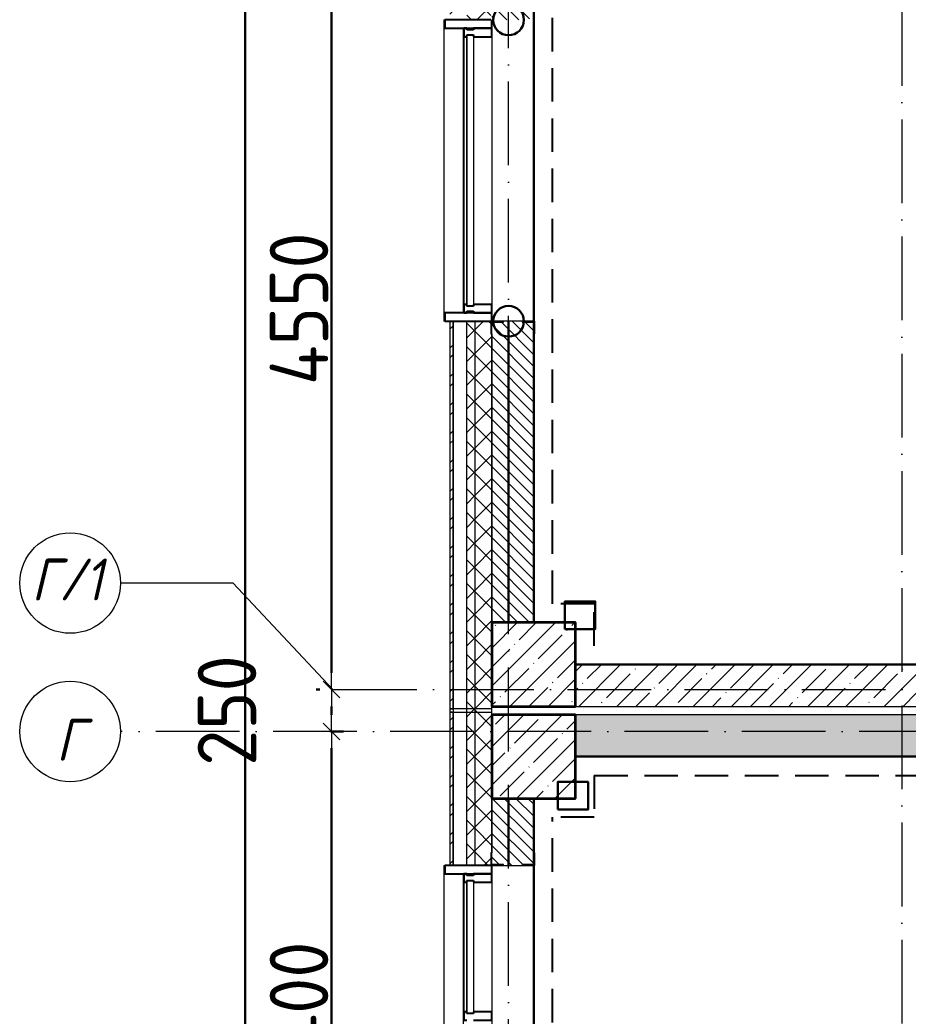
# Model space of a CAD drawing. Header units: millimetres. Extents: x -213536 to 1564669, y -45299 to 942238.
# Drawn here: x 427773 to 433079, y 434735 to 440685 of the extents above; entities that cross this region are included whole.
import ezdxf

# ---------------------------------------------------------------- set-up
doc = ezdxf.new("R2010")
doc.units = ezdxf.units.MM
for name, pattern in [('50_200_ШТРИХ_1Т_ш5_п1_п1_', [700, 500, -100, 0, -100]), ('Штрих короткий', [300, 150, -150]), ('Штриховая _2 мм - 1 мм_', [300, 200, -100])]:
    doc.linetypes.add(name, pattern=pattern)
for name, color, linetype, lineweight in [('0-1', 7, 'Continuous', 5), ('0-2', 7, 'Continuous', 9), ('2.1) ПГП окна 2.8 м', 5, 'Continuous', 30), ('3) ЖБ 4м', 3, 'Continuous', 30), ('3.1) ЖБ окна 1.2 м', 102, 'Continuous', 30), ('4) Метл уголки', 6, 'Continuous', 30), ('5) Швы', 2, 'Continuous', 30), ('Импосты витража', 7, 'Continuous', 9), ('Импосты витража-1', 7, 'Continuous', 25), ('Несущие колонны', 7, 'Continuous', 9), ('Несущие колонны-1', 7, 'Continuous', 35), ('Обобщенные модели', 7, 'Continuous', 9), ('Общие ребра', 7, 'Continuous', 9), ('Окна', 7, 'Continuous', 9), ('Оси', 7, 'Continuous', 9), ('Оси-1', 7, 'Continuous', 20), ('Оси-2', 7, '50_200_ШТРИХ_1Т_ш5_п1_п1_', 9), ('Остекление-1', 7, 'Continuous', 9), ('Перемычка-1', 7, 'Штрих короткий', 9), ('Размеры', 7, 'Continuous', 15), ('Стены', 7, 'Continuous', 9), ('Стены-1', 7, 'Continuous', 13), ('Штриховка разреза-1', 7, 'Continuous', 9)]:
    doc.layers.add(name, color=color, linetype=linetype, lineweight=lineweight)
doc.layers.add('СТ-1_1', color=7, linetype='Штриховая _2 мм - 1 мм_', lineweight=90, true_color=0x888888)
doc.layers.get('0-2').off()
doc.styles.add('ISOCPEUR_I_1', font='isocpeui.ttf', dxfattribs={"width": 0.85, "height": 2.5})
doc.styles.add('СПДС', font='isocpeur.ttf', dxfattribs={"width": 0.9})
doc.dimstyles.new('Размера А3', dxfattribs={"dimtxt": 200, "dimasz": 100, "dimexe": 70, "dimexo": 100, "dimgap": 20, "dimtad": 1, "dimdec": 0, "dimrnd": 10, "dimzin": 0, "dimdsep": 46, "dimtxsty": 'СПДС', "dimblk": 'ARROWHEAD_6', "dimcen": 1, "dimclrd": 256, "dimclre": 256, "dimclrt": 256, "dimazin": 0, "dimtfac": 1, "dimtdec": 0, "dimtmove": 2, "dimatfit": 3, "dimfxl": 1, "dimtolj": 1, "dimtzin": 0, "dimarcsym": 0})
pattern_1 = [(135, (0, 0), (-35.35534, -35.35534), [])]
pattern_2 = [(45, (0, 0), (-70.71068, 70.71068), []), (135, (0, 0), (-70.71068, -70.71068), [])]
pattern_3 = [(45, (0, 0), (-114.04925, 114.04925), []), (45, (114.05, 0), (-114.04925, 114.04925), [201.612, -40.322, 3.353, -36.97])]
pattern_4 = [(45, (0, 0), (-85.5366, 85.5366), []), (45, (57.02, 0), (-85.5366, 85.5366), [])]

# ---------------------------------------------------------------- blocks, each defined once
blk = doc.blocks.new('Ось сетки - Круг_Ø6_00__ISO-2_5_0_9K_-16731441-АИ2_03_План отделки стен 3-го этажа _Часть 2_')
at = {"layer": 'Оси-1'}
blk.add_circle((0, 0), 3, dxfattribs=at)
blk = doc.blocks.new('ARROWHEAD_6')
at = {"color": 0, "linetype": 'Continuous'}
for p, q in [((0, 0), (-1, 0)), ((-0.5, -0.5), (0.5, 0.5))]:
    blk.add_line(p, q, dxfattribs=at)
blk = doc.blocks.new('*D4691')
at = {"layer": 'Defpoints', "color": 0, "transparency": 16777216}
for p in [(429529.1, 436435.4), (429635.2, 436435.4), (429529.1, 433035.4)]:
    blk.add_point(p, dxfattribs=at)
at = {"layer": 'Размеры', "lineweight": -2, "transparency": 16777216}
for p, q in [((429629.1, 436435.4), (429705.2, 436435.4)), ((429635.2, 433135.4), (429635.2, 436335.4)), ((429629.1, 433035.4), (429705.2, 433035.4))]:
    blk.add_line(p, q, dxfattribs=at)
at = {"layer": 'Размеры', "lineweight": -2, "transparency": 16777216, "xscale": 100, "yscale": 100, "zscale": 100}
for p, rotation in [((429635.2, 436435.4), 90), ((429635.2, 433035.4), 270)]:
    blk.add_blockref('ARROWHEAD_6', p, dxfattribs=dict(at, rotation=rotation))
at = {"layer": 'Размеры', "transparency": 16777216, "insert": (429440.2, 434735.4), "char_height": 350, "width": 2.564, "attachment_point": 5, "rotation": 90, "style": 'СПДС'}
blk.add_mtext('\\A1;3400', dxfattribs=at)
blk = doc.blocks.new('*D4692')
at = {"layer": 'Defpoints', "color": 0, "transparency": 16777216}
for p in [(429635.2, 436685.4), (429643.3, 436685.4), (429529.1, 436435.4)]:
    blk.add_point(p, dxfattribs=at)
at = {"layer": 'Размеры', "lineweight": -2, "transparency": 16777216}
for p, q in [((429543.3, 436685.4), (429565.2, 436685.4)), ((429635.2, 436535.4), (429635.2, 436585.4)), ((429629.1, 436435.4), (429705.2, 436435.4))]:
    blk.add_line(p, q, dxfattribs=at)
at = {"layer": 'Размеры', "lineweight": -2, "transparency": 16777216, "xscale": 100, "yscale": 100, "zscale": 100}
for p, rotation in [((429635.2, 436685.4), 90), ((429635.2, 436435.4), 270)]:
    blk.add_blockref('ARROWHEAD_6', p, dxfattribs=dict(at, rotation=rotation))
at = {"layer": 'Размеры', "transparency": 16777216, "insert": (429010.2, 436560.4), "char_height": 350, "width": 1.866, "attachment_point": 5, "rotation": 90, "style": 'СПДС'}
blk.add_mtext('\\A1;250', dxfattribs=at)
blk = doc.blocks.new('*D4693')
at = {"layer": 'Defpoints', "color": 0, "transparency": 16777216}
for p in [(429529.1, 441235.4), (429635.2, 441235.4), (429643.3, 436685.4)]:
    blk.add_point(p, dxfattribs=at)
at = {"layer": 'Размеры', "lineweight": -2, "transparency": 16777216}
for p, q in [((429629.1, 441235.4), (429705.2, 441235.4)), ((429635.2, 436785.4), (429635.2, 441135.4)), ((429543.3, 436685.4), (429565.2, 436685.4))]:
    blk.add_line(p, q, dxfattribs=at)
at = {"layer": 'Размеры', "lineweight": -2, "transparency": 16777216, "xscale": 100, "yscale": 100, "zscale": 100}
for p, rotation in [((429635.2, 441235.4), 90), ((429635.2, 436685.4), 270)]:
    blk.add_blockref('ARROWHEAD_6', p, dxfattribs=dict(at, rotation=rotation))
at = {"layer": 'Размеры', "transparency": 16777216, "insert": (429440.2, 438960.4), "char_height": 350, "width": 2.564, "attachment_point": 5, "rotation": 90, "style": 'СПДС'}
blk.add_mtext('\\A1;4550', dxfattribs=at)
blk = doc.blocks.new('*D4702')
at = {"layer": 'Defpoints', "color": 0, "transparency": 16777216}
for p in [(429013.2, 474685.4), (429119.2, 474685.4), (429013.2, 425235.4)]:
    blk.add_point(p, dxfattribs=at)
at = {"layer": 'Размеры', "lineweight": -2, "transparency": 16777216}
for p, q in [((429113.2, 474685.4), (429189.2, 474685.4)), ((429119.2, 425335.4), (429119.2, 474585.4)), ((429113.2, 425235.4), (429189.2, 425235.4))]:
    blk.add_line(p, q, dxfattribs=at)
at = {"layer": 'Размеры', "lineweight": -2, "transparency": 16777216, "xscale": 100, "yscale": 100, "zscale": 100}
for p, rotation in [((429119.2, 474685.4), 90), ((429119.2, 425235.4), 270)]:
    blk.add_blockref('ARROWHEAD_6', p, dxfattribs=dict(at, rotation=rotation))
at = {"layer": 'Размеры', "transparency": 16777216, "insert": (428924.2, 449960.4), "char_height": 350, "width": 3.261, "attachment_point": 5, "rotation": 90, "style": 'СПДС'}
blk.add_mtext('\\A1;49450', dxfattribs=at)
blk = doc.blocks.new('BSC_Колонна _Прямоугольная - 500х500-V41-АИ2_03_План отделки стен 3-го этажа _Часть 2_')
at = {"layer": 'Несущие колонны'}
h = blk.add_hatch(dxfattribs=at)
h.set_pattern_fill('FP_49', color=256, style=0, pattern_type=2)
h.set_pattern_definition([(45, (-150, -11600), (-114.0493, 114.0493), []), (45, (-35.95, -11600), (-114.0493, 114.0493), [201.612, -40.322, 3.353, -36.97])])
h.paths.add_polyline_path([(-250, -250), (250, -250), (250, 250), (-250, 250)], flags=0)
at = {"layer": 'Несущие колонны-1'}
for p, q in [((250, 250), (-250, 250)), ((-250, 250), (-250, -250)), ((250, -250), (250, 250)), ((-250, -250), (250, -250))]:
    blk.add_line(p, q, dxfattribs=at)
blk = doc.blocks.new('Проем_Дверь_Прямоугольный - 1800х2700h_оконные проемы-25805030-АИ2_03_План отделки стен 3-го этажа _Часть 2_')
at = {"layer": 'Перемычка-1'}
for p, q in [((900, 125), (-900, 125)), ((900, -125), (-900, -125))]:
    blk.add_line(p, q, dxfattribs=at)
blk = doc.blocks.new('BSC_Колонна _Прямоугольная - 500х500-V158-АИ2_03_План отделки стен 3-го этажа _Часть 2_')
at = {"layer": 'Несущие колонны'}
h = blk.add_hatch(dxfattribs=at)
h.set_pattern_fill('FP_147', color=256, style=0, pattern_type=2)
h.set_pattern_definition([(45, (-150, -11050), (-114.0493, 114.0493), []), (45, (-35.95, -11050), (-114.0493, 114.0493), [201.612, -40.322, 3.353, -36.97])])
h.paths.add_polyline_path([(-250, -250), (250, -250), (250, 250), (-250, 250)], flags=0)
at = {"layer": 'Несущие колонны-1'}
for p, q in [((250, 250), (-250, 250)), ((-250, 250), (-250, -250)), ((250, -250), (250, 250)), ((-250, -250), (250, -250))]:
    blk.add_line(p, q, dxfattribs=at)
blk = doc.blocks.new('Прямоугольный импост - Импост структурный с накладкой - 150мм-25647633-АИ2_03_План отделки стен 3-го этажа _Часть 2_')
at = {"layer": 'Импосты витража-1'}
for p, q in [((-25, 0), (-25, 17)), ((-25, 17), (25, 17)), ((-15, 0), (-25, 0)), ((-15, -40), (-15, 0)), ((25, 17), (25, 0)), ((-25, -150), (-25, -40)), ((-25, -40), (-15, -40)), ((25, -40), (25, -150)), ((25, -150), (-25, -150))]:
    blk.add_line(p, q, dxfattribs=at)
blk = doc.blocks.new('PNS_Панель прямоугольная1 - Нр_Стекло - 40мм-25259299-АИ2_03_План отделки стен 3-го этажа _Часть 2_')
at = {"layer": 'Остекление-1'}
for p, q in [((-387.5, 40), (387.5, 40)), ((-397.5, 0), (397.5, 0)), ((387.5, 0), (-387.5, 0))]:
    blk.add_line(p, q, dxfattribs=at)
blk = doc.blocks.new('Прямоугольный импост - Импост структурный с накладкой - 150мм-25647642-АИ2_03_План отделки стен 3-го этажа _Часть 2_')
at = {"layer": 'Импосты витража'}
for p, q in [((27275, -100), (28050, -100)), ((27275, -267), (28050, -267))]:
    blk.add_line(p, q, dxfattribs=at)
blk = doc.blocks.new('Прямоугольный импост - Импост структурный с накладкой - 150мм-25647644-АИ2_03_План отделки стен 3-го этажа _Часть 2_')
at = {"layer": 'Импосты витража-1'}
for p, q in [((-25, 0), (-25, 17)), ((-25, 17), (25, 17)), ((-15, 0), (-25, 0)), ((-15, -40), (-15, 0)), ((25, 0), (15, 0)), ((15, 0), (15, -40)), ((25, 17), (25, 0)), ((-25, -150), (-25, -40)), ((-25, -40), (-15, -40)), ((15, -40), (25, -40)), ((25, -40), (25, -150)), ((25, -150), (-25, -150))]:
    blk.add_line(p, q, dxfattribs=at)
blk = doc.blocks.new('Прямоугольный импост - Откос НВФ_50х280 мм-25993838-АИ2_03_План отделки стен 3-го этажа _Часть 2_')
at = {"layer": 'Импосты витража-1'}
for p, q in [((0, 130), (-50, 130)), ((-50, 130), (-50, -150)), ((0, -144), (0, 130)), ((-50, -150), (0, -150))]:
    blk.add_line(p, q, dxfattribs=at)
blk = doc.blocks.new('PNS_Панель прямоугольная1 - Нр_Стекло - 40мм-25293744-АИ2_03_План отделки стен 3-го этажа _Часть 2_')
at = {"layer": 'Остекление-1'}
for p, q in [((-800, 40), (800, 40)), ((-810, 0), (810, 0)), ((800, 0), (-800, 0))]:
    blk.add_line(p, q, dxfattribs=at)
blk = doc.blocks.new('Прямоугольный импост - Импост структурный с накладкой - 150мм-25651488-АИ2_03_План отделки стен 3-го этажа _Часть 2_')
at = {"layer": 'Импосты витража'}
for p, q in [((41650, -100), (43250, -100)), ((41650, -267), (43250, -267))]:
    blk.add_line(p, q, dxfattribs=at)
blk = doc.blocks.new('Прямоугольный импост - Импост структурный с накладкой - 150мм-25651501-АИ2_03_План отделки стен 3-го этажа _Часть 2_')
at = {"layer": 'Импосты витража-1'}
for p, q in [((-25, 0), (-25, 17)), ((-25, 17), (25, 17)), ((-15, 0), (-25, 0)), ((-15, -40), (-15, 0)), ((25, 0), (15, 0)), ((15, 0), (15, -40)), ((25, 17), (25, 0)), ((-25, -150), (-25, -40)), ((-25, -40), (-15, -40)), ((15, -40), (25, -40)), ((25, -40), (25, -150)), ((25, -150), (-25, -150))]:
    blk.add_line(p, q, dxfattribs=at)
blk = doc.blocks.new('Прямоугольный импост - Откос НВФ_50х280 мм-25995271-АИ2_03_План отделки стен 3-го этажа _Часть 2_')
at = {"layer": 'Импосты витража-1'}
for p, q in [((-50, 130), (0, 130)), ((-50, -150), (-50, 130)), ((0, 130), (0, -144)), ((0, -150), (-50, -150))]:
    blk.add_line(p, q, dxfattribs=at)
blk = doc.blocks.new('Прямоугольный импост - Откос НВФ_50х280 мм-25995273-АИ2_03_План отделки стен 3-го этажа _Часть 2_')
at = {"layer": 'Импосты витража-1'}
for p, q in [((0, 130), (-50, 130)), ((-50, 130), (-50, -150)), ((0, -144), (0, 130)), ((-50, -150), (0, -150))]:
    blk.add_line(p, q, dxfattribs=at)
blk = doc.blocks.new('Фахверк_СКБ_Уголок - 250_2700-27497298-АИ2_03_План отделки стен 3-го этажа _Часть 2_')
at = {"layer": 'Обобщенные модели'}
for p, q in [((200, 181), (125, 181)), ((125, 181), (125, 106)), ((200, 175), (200, 181)), ((131, 106), (131, 175)), ((131, 175), (200, 175)), ((125, 106), (131, 106)), ((131, -6), (125, -6)), ((125, -6), (125, -81)), ((131, -75), (131, -6)), ((125, -81), (200, -81)), ((200, -75), (131, -75)), ((200, -81), (200, -75))]:
    blk.add_line(p, q, dxfattribs=at)
blk = doc.blocks.new('Стены 5 - Стены 4-30145060-АИ2_03_План отделки стен 3-го этажа _Часть 2_')
at = {"layer": 'Стены-1'}
for p, q in [((-1843.5, 41030.2), (-1843.5, 41010.2)), ((-1593.5, 41030.2), (-1843.5, 41030.2)), ((-1843.5, 41010.2), (-1593.5, 41010.2)), ((-1593.5, 41010.2), (-1593.5, 41030.2))]:
    blk.add_line(p, q, dxfattribs=at)
blk = doc.blocks.new('Отлив_СКБ - Отлив витража_120_НВФ-V269-АИ2_03_План отделки стен 3-го этажа _Часть 2_')
at = {"layer": 'Окна'}
for p, q in [((0, 113), (0, 120)), ((1800, 120), (0, 120)), ((1800, 120), (1800, 113)), ((50, 2), (1750, 2))]:
    blk.add_line(p, q, dxfattribs=at)
blk = doc.blocks.new('0125-Р-ОО-Ш2-АР-о_23_10_2024_rvt-1-АИ2_03_План отделки стен 3-го этажа _Часть 2_')
at = {"layer": 'Штриховка разреза-1'}
h = blk.add_hatch(dxfattribs=at)
h.set_pattern_fill('FP_80', color=256, style=0, pattern_type=2)
h.set_pattern_definition(pattern_4)
h.paths.add_polyline_path([(-350, 11335), (-330, 11335), (-330.3, 13650), (-350, 13650), (-350, 12493.2)], flags=0)
h.paths.add_polyline_path([(-350, 15450), (-330, 15450), (-330.3, 16900), (-350, 16900), (-350, 16189.5)], flags=0)
h.paths.add_polyline_path([(-330.3, 18700), (-330, 18700), (-330.3, 19900), (-350, 19900), (-350, 18700)], flags=0)
h.paths.add_polyline_path([(-330.3, 21700), (-330, 21700), (-330.3, 22900), (-350, 22900), (-350, 21700)], flags=0)
h.paths.add_polyline_path([(-330.3, 24700), (-330, 24700), (-330.3, 25900), (-350, 25900), (-350, 24700)], flags=0)
h = blk.add_hatch(dxfattribs=at)
h.set_pattern_fill('FP_81', color=256, style=0, pattern_type=2)
h.set_pattern_definition(pattern_2)
h.paths.add_polyline_path([(-200, 11335), (-200, 13650), (-250, 13650), (-250, 11335)], flags=0)
h.paths.add_polyline_path([(-250, 15450), (-200, 15450), (-200, 16900), (-250, 16900), (-250, 16189.5)], flags=0)
h.paths.add_polyline_path([(-200, 18700), (-200, 19900), (-250, 19900), (-250, 18700)], flags=0)
h.paths.add_polyline_path([(-250, 21700), (-200, 21700), (-200, 22900), (-250, 22900), (-250, 21733.8)], flags=0)
h.paths.add_polyline_path([(-200, 24700), (-200, 25900), (-250, 25900), (-250, 24700)], flags=0)
h = blk.add_hatch(dxfattribs=at)
h.set_pattern_fill('FP_81', color=256, style=0, pattern_type=2)
h.set_pattern_definition(pattern_2)
h.paths.add_polyline_path([(-200, 11335), (-100, 11335), (-100, 13575), (-106, 13575), (-106, 13650), (-200, 13650), (-200, 11350)], flags=0)
h.paths.add_polyline_path([(-200, 15450), (-106, 15450), (-106, 15525), (-100, 15525), (-100, 16825), (-106, 16825), (-106, 16900), (-200, 16900), (-200, 16189.5)], flags=0)
h.paths.add_polyline_path([(-200, 18700), (-106, 18700), (-106, 18775), (-100, 18775), (-100, 19825), (-106, 19825), (-106, 19900), (-200, 19900), (-200, 18961.6)], flags=0)
h.paths.add_polyline_path([(-200, 21700), (-106, 21700), (-106, 21775), (-100, 21775), (-100, 22825), (-106, 22825), (-106, 22900), (-200, 22900), (-200, 21706)], flags=0)
h.paths.add_polyline_path([(-200, 24700), (-106, 24700), (-106, 24775), (-100, 24775), (-100, 25825), (-106, 25825), (-106, 25900), (-200, 25900), (-200, 25430.1)], flags=0)
h = blk.add_hatch(dxfattribs=at)
h.set_pattern_fill('FP_1', color=256, style=0, pattern_type=2)
h.set_pattern_definition(pattern_1)
h.paths.add_polyline_path([(-100, 11850), (150, 11850), (149.2, 13644), (81, 13644), (81, 13650), (-31, 13650), (-31, 13644), (-100, 13644), (-100, 12493.2)], flags=0)
h.paths.add_polyline_path([(81, 15450), (81, 15456), (150, 15456), (150, 15750), (-100, 15750), (-100, 15456), (-31, 15456), (-31, 15450)], flags=0)
h = blk.add_hatch(dxfattribs=at)
h.set_pattern_fill('FP_2', color=256, style=0, pattern_type=2)
h.set_pattern_definition(pattern_3)
h.paths.add_polyline_path([(7450, 11350), (7450, 11600), (400, 11600), (400, 11350), (5261.7, 11350)], flags=0)
h = blk.add_hatch(dxfattribs=at)
h.set_pattern_fill('FP_80', color=256, style=0, pattern_type=2)
h.set_pattern_definition(pattern_4)
h.paths.add_polyline_path([(-350, -350), (-330, -350), (-330, 4050), (-350, 4050), (-350, 1404.5)], flags=0)
h.paths.add_polyline_path([(-350, 5850), (-330, 5850), (-330.3, 8600), (-350, 8600)], flags=0)
h.paths.add_polyline_path([(-330.3, 10400), (-330, 10400), (-330.3, 11315), (-350, 11315), (-350, 10400)], flags=0)
h = blk.add_hatch(dxfattribs=at)
h.set_pattern_fill('FP_81', color=256, style=0, pattern_type=2)
h.set_pattern_definition(pattern_2)
h.paths.add_polyline_path([(-250, -250), (-200, -250), (-200, 4050), (-250, 4050), (-250, 1404.5)], flags=0)
h.paths.add_polyline_path([(-200, 5850), (-200, 8600), (-250, 8600), (-250, 5850)], flags=0)
h.paths.add_polyline_path([(-250, 10400), (-200, 10400), (-200, 11335), (-250, 11335), (-250, 10645.1)], flags=0)
h = blk.add_hatch(dxfattribs=at)
h.set_pattern_fill('FP_81', color=256, style=0, pattern_type=2)
h.set_pattern_definition(pattern_2)
h.paths.add_polyline_path([(-200, -200), (-100, -200), (-100, 4050), (-200, 4050), (-200, 1404.5)], flags=0)
h.paths.add_polyline_path([(-100, 5850), (-100, 8525), (-106, 8525), (-106, 8600), (-200, 8600), (-200, 5850)], flags=0)
h.paths.add_polyline_path([(-200, 10400), (-106, 10400), (-106, 10475), (-100, 10475), (-100, 11335), (-200, 11335), (-200, 10645.1)], flags=0)
h = blk.add_hatch(dxfattribs=at)
h.set_pattern_fill('FP_2', color=256, style=0, pattern_type=2)
h.set_pattern_definition(pattern_3)
h.paths.add_polyline_path([(23901.5, 11050), (25900, 11050), (25900, 11300), (21100, 11300), (21100, 11050)], flags=0)
h.paths.add_polyline_path([(19950, 11050), (19950, 11300), (11950, 11300), (11950, 11050), (16445.6, 11050)], flags=0)
h.paths.add_polyline_path([(7950, 11050), (7950, 11300), (400, 11300), (400, 11050), (5261.7, 11050)], flags=0)
h = blk.add_hatch(dxfattribs=at)
h.set_pattern_fill('FP_1', color=256, style=0, pattern_type=2)
h.set_pattern_definition(pattern_1)
h.paths.add_polyline_path([(150, 8150), (150, 8594), (81, 8594), (81, 8600), (-31, 8600), (-31, 8594), (-100, 8594), (-100, 8150)], flags=0)
h.paths.add_polyline_path([(81, 10400), (81, 10406), (150, 10406), (150, 10800), (-100, 10800), (-100, 10406), (-31, 10406), (-31, 10400)], flags=0)
at = {"layer": 'Общие ребра'}
for p, q in [((-330, 13650), (-330, 11335)), ((-330, 11335), (-330, 13650)), ((-250, 11335), (-250, 13650)), ((-200, 11335), (-200, 13650)), ((-100, 11850), (-100, 13575)), ((-100, 13575), (-100, 11850)), ((-330, 10400), (-330, 11315)), ((-330, 11315), (-330, 10400)), ((-250, 10400), (-250, 11335)), ((-200, 10400), (-200, 11335)), ((-100, 10800), (-100, 10475)), ((-100, 10475), (-100, 10800))]:
    blk.add_line(p, q, dxfattribs=at)
at = {"layer": 'Стены'}
for p, q in [((150, 15450), (150, 13650)), ((150, 10400), (150, 8600))]:
    blk.add_line(p, q, dxfattribs=at)
at = {"layer": 'Стены-1'}
for p, q in [((-350, 13650), (-350, 11335)), ((-330, 13650), (-350, 13650)), ((-106, 13650), (-330, 13650)), ((81, 13650), (-31, 13650)), ((150, 11850), (150, 13575)), ((7150, 11600), (400, 11600)), ((-350, 11335), (-330, 11335)), ((-350, 11315), (-350, 10400)), ((-330, 11315), (-350, 11315)), ((-330, 11335), (-330, 11315)), ((-100, 11335), (-100, 11350)), ((-100, 11300), (-100, 11335)), ((400, 11350), (7450, 11350)), ((7950, 11300), (400, 11300)), ((400, 11050), (7950, 11050)), ((150, 10475), (150, 10800)), ((-350, 10400), (-330, 10400)), ((-330, 10400), (-106, 10400)), ((-31, 10400), (81, 10400))]:
    blk.add_line(p, q, dxfattribs=at)
at = {"layer": '0-2'}
for name, p, rotation in [('Отлив_СКБ - Отлив витража_120_НВФ-V269-АИ2_03_План отделки стен 3-го этажа _Часть 2_', (-267, 13650), 90), ('Прямоугольный импост - Откос НВФ_50х280 мм-25995273-АИ2_03_План отделки стен 3-го этажа _Часть 2_', (-250, 15450), 89.99999999999847), ('Проем_Дверь_Прямоугольный - 1800х2700h_оконные проемы-25805030-АИ2_03_План отделки стен 3-го этажа _Часть 2_', (25, 14550), 89.99999999999991), ('PNS_Панель прямоугольная1 - Нр_Стекло - 40мм-25293744-АИ2_03_План отделки стен 3-го этажа _Часть 2_', (-250, 14550), 269.9999999999985), ('Прямоугольный импост - Импост структурный с накладкой - 150мм-25651488-АИ2_03_План отделки стен 3-го этажа _Часть 2_', (0, 57000), 269.9999999999994), ('Фахверк_СКБ_Уголок - 250_2700-27497298-АИ2_03_План отделки стен 3-го этажа _Часть 2_', (-25, 13775), 269.9999999999999), ('Фахверк_СКБ_Уголок - 250_2700-27497298-АИ2_03_План отделки стен 3-го этажа _Часть 2_', (75, 10275), 89.99999999999991), ('Отлив_СКБ - Отлив витража_120_НВФ-V269-АИ2_03_План отделки стен 3-го этажа _Часть 2_', (-267, 8600), 90), ('Прямоугольный импост - Откос НВФ_50х280 мм-25993838-АИ2_03_План отделки стен 3-го этажа _Часть 2_', (-250, 10400), 89.99999999999773), ('Проем_Дверь_Прямоугольный - 1800х2700h_оконные проемы-25805030-АИ2_03_План отделки стен 3-го этажа _Часть 2_', (25, 9500), 89.99999999999991), ('Прямоугольный импост - Импост структурный с накладкой - 150мм-25647642-АИ2_03_План отделки стен 3-го этажа _Часть 2_', (0, 37575), 270.0000000000001), ('PNS_Панель прямоугольная1 - Нр_Стекло - 40мм-25259299-АИ2_03_План отделки стен 3-го этажа _Часть 2_', (-250, 9912.5), 269.9999999999977)]:
    blk.add_blockref(name, p, dxfattribs=dict(at, rotation=rotation))
at = {"layer": '0-2', "extrusion": (0, 0, -1)}
for name, p, rotation in [('Прямоугольный импост - Импост структурный с накладкой - 150мм-25651501-АИ2_03_План отделки стен 3-го этажа _Часть 2_', (250, 15375), 270.0000000000015), ('Прямоугольный импост - Импост структурный с накладкой - 150мм-25651501-АИ2_03_План отделки стен 3-го этажа _Часть 2_', (250, 13725), 270.0000000000015), ('Прямоугольный импост - Откос НВФ_50х280 мм-25995271-АИ2_03_План отделки стен 3-го этажа _Часть 2_', (250, 13650), 270.0000000000015), ('Прямоугольный импост - Импост структурный с накладкой - 150мм-25647644-АИ2_03_План отделки стен 3-го этажа _Часть 2_', (250, 10325), 270.0000000000023), ('Прямоугольный импост - Импост структурный с накладкой - 150мм-25647633-АИ2_03_План отделки стен 3-го этажа _Часть 2_', (250, 9500), 270.0000000000023)]:
    blk.add_blockref(name, p, dxfattribs=dict(at, rotation=rotation))
at = {"layer": '0-2'}
for name, p in [('BSC_Колонна _Прямоугольная - 500х500-V41-АИ2_03_План отделки стен 3-го этажа _Часть 2_', (150, 11600)), ('Стены 5 - Стены 4-30145060-АИ2_03_План отделки стен 3-го этажа _Часть 2_', (1493.5, -29695.2)), ('BSC_Колонна _Прямоугольная - 500х500-V158-АИ2_03_План отделки стен 3-го этажа _Часть 2_', (150, 11050))]:
    blk.add_blockref(name, p, dxfattribs=at)
blk = doc.blocks.new('3этНиз')
at = {"layer": 'Оси'}
for p, q in [((429047.8, 437321.8), (428373.3, 437321.8)), ((429643.3, 436685.4), (429047.8, 437321.8))]:
    blk.add_line(p, q, dxfattribs=at)
at = {"layer": 'СТ-1_1', "lineweight": 25}
for p, q in [((430954.1, 437197.4), (430954.1, 440873.4)), ((431204.1, 437197.4), (430954.1, 437197.4)), ((431204.1, 436947.4), (431204.1, 437197.4)), ((431204.1, 436173.4), (458730.1, 436173.4)), ((431204.1, 436173.4), (431204.1, 435923.4)), ((430954.1, 433497.4), (430954.1, 435923.4)), ((431204.1, 435923.4), (430954.1, 435923.4))]:
    blk.add_line(p, q, dxfattribs=at)
at = {"layer": '0-1'}
blk.add_blockref('0125-Р-ОО-Ш2-АР-о_23_10_2024_rvt-1-АИ2_03_План отделки стен 3-го этажа _Часть 2_', (430692.1, 425235.4), dxfattribs=at)
blk = doc.blocks.new('Ось 3 этаж')
at = {"layer": 'Оси-2'}
for p, q in [((430692.1, 423014.8), (430692.1, 477896.8)), ((433042.1, 477896.8), (433042.1, 423014.8)), ((429643.3, 436685.4), (456492.1, 436685.4)), ((536900.4, 436435.4), (428373.3, 436435.4))]:
    blk.add_line(p, q, dxfattribs=at)
at = {"layer": 'Оси-1', "xscale": 99.99999999999993, "yscale": 99.99999999999993, "zscale": 99.99999999999993}
for p, rotation in [((428073.3, 437321.8), 269.9999999999996), ((428073.3, 436435.4), 89.99999999999982)]:
    blk.add_blockref('Ось сетки - Круг_Ø6_00__ISO-2_5_0_9K_-16731441-АИ2_03_План отделки стен 3-го этажа _Часть 2_', p, dxfattribs=dict(at, rotation=rotation))
at = {"layer": 'Оси', "char_height": 250, "attachment_point": 1, "style": 'ISOCPEUR_I_1'}
for s, insert, width in [('\\fISOCPEUR|b0|i1|c204|p34|;\\W.9;Г', (427841.7, 437468.4), 202.025), ('/1', (428008.4, 437468.4), 346.329), ('\\fISOCPEUR|b0|i1|c204|p34|;\\W.9;Г', (427989.5, 436511.5), 202.025)]:
    blk.add_mtext(s, dxfattribs=dict(at, insert=insert, width=width))
at = {"layer": 'Размеры'}
for base, p1, p2, picture, middle in [((429119.2, 474685.4), (429013.2, 425235.4), (429013.2, 474685.4), '*D4702', (428924.2, 449960.4)), ((429635.2, 441235.4), (429643.3, 436685.4), (429529.1, 441235.4), '*D4693', (429440.2, 438960.4)), ((429635.2, 436685.4), (429529.1, 436435.4), (429643.3, 436685.4), '*D4692', (429010.2, 436560.4)), ((429635.2, 436435.4), (429529.1, 433035.4), (429529.1, 436435.4), '*D4691', (429440.2, 434735.4))]:
    dim = blk.add_linear_dim(base=base, p1=p1, p2=p2, angle=90, dimstyle='Размера А3', override={"dimtxt": 350}, dxfattribs=at)
    dim.commit()
    dim.dimension.update_dxf_attribs({"geometry": picture, "text_midpoint": middle})

msp = doc.modelspace()

# ---------------------------------------------------------------- linework, layer by layer
at = {"layer": '2.1) ПГП окна 2.8 м'}
for points in [[(430692.1, 438885.4), (430692.1, 437085.4)], [(430692.1, 436035.4), (430692.1, 435635.4)]]:
    msp.add_lwpolyline(points, dxfattribs=at)
at = {"layer": '3) ЖБ 4м'}
for points in [[(433227.1, 436835.4), (431092.1, 436835.4), (431092.1, 437085.4), (430842.1, 437085.4)], [(430842.1, 436035.4), (431092.1, 436035.4), (431092.1, 436285.4), (438642.1, 436285.4)]]:
    msp.add_lwpolyline(points, dxfattribs=at)
at = {"layer": '3.1) ЖБ окна 1.2 м'}
for points in [[(430842.1, 440985.4), (430842.1, 437085.4)], [(430842.1, 436035.4), (430842.1, 433397.4)]]:
    msp.add_lwpolyline(points, dxfattribs=at)
at = {"layer": '4) Метл уголки'}
for points in [[(431028.7, 437047.4), (431210, 437047.4), (431210, 437212.2), (431028.7, 437212.2)], [(430986, 435969.1), (431167.2, 435969.1), (431167.2, 436133.8), (430986, 436133.8)]]:
    msp.add_lwpolyline(points, close=True, dxfattribs=at)
at = {"layer": '5) Швы'}
for centre in [(430692.1, 440685.4), (430692.1, 438885.4)]:
    msp.add_circle(centre, 91.6, dxfattribs=at)

# ---------------------------------------------------------------- block references
at = {"color": 5, "lineweight": 30}
msp.add_blockref('Ось 3 этаж', (0, 0), dxfattribs=at)
at = {"layer": '3) ЖБ 4м'}
msp.add_blockref('3этНиз', (0, 0), dxfattribs=at)

doc.saveas('drawing.dxf')
